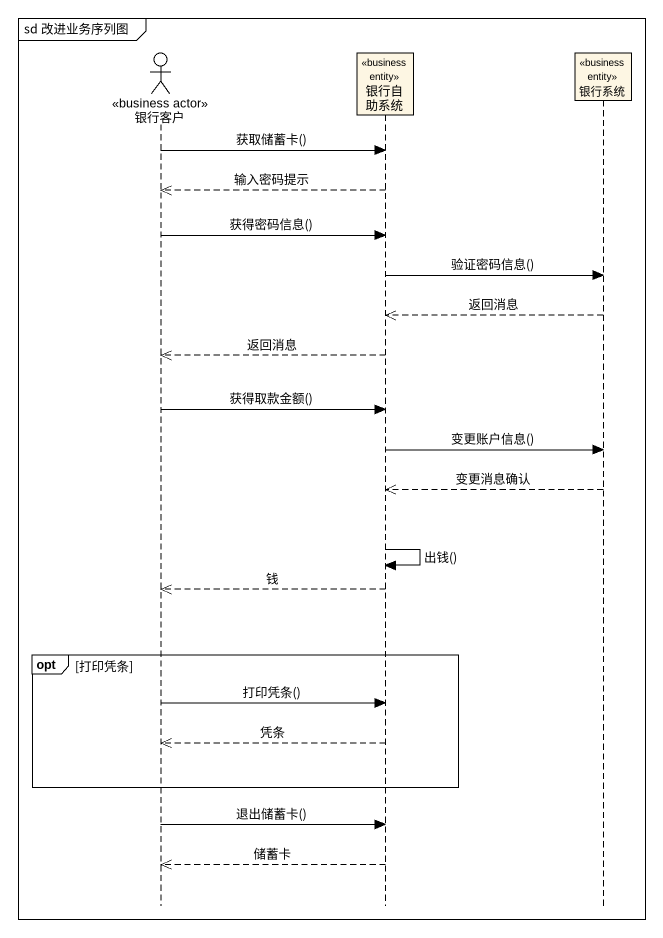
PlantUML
@startuml
mainframe sd 改进业务序列图
hide footbox
actor 银行客户 <<business actor>>
participant 银行自助系统 <<business entity>>
participant 银行系统 <<business entity>>

银行客户 -> 银行自助系统 : 获取储蓄卡()
银行自助系统 -->> 银行客户 : 输入密码提示
银行客户 -> 银行自助系统 : 获得密码信息()
银行自助系统 -> 银行系统 : 验证密码信息()
银行系统 -->> 银行自助系统 : 返回消息
银行自助系统 -->> 银行客户 : 返回消息
银行客户 -> 银行自助系统 : 获得取款金额()
银行自助系统 -> 银行系统 : 变更账户信息()
银行系统 -->> 银行自助系统 : 变更消息确认
银行自助系统 -> 银行自助系统 : 出钱()
银行自助系统 -->> 银行客户 : 钱
opt 打印凭条
  银行客户 -> 银行自助系统 : 打印凭条()
  银行自助系统 -->> 银行客户 : 凭条
end
银行客户 -> 银行自助系统 : 退出储蓄卡()
银行自助系统 -->> 银行客户 : 储蓄卡
@enduml
